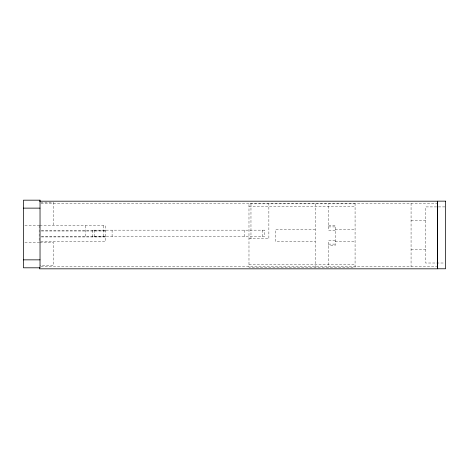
<?xml version="1.0" encoding="UTF-8"?>
<svg xmlns="http://www.w3.org/2000/svg" width="469" height="469" viewBox="0 0 469 469"><rect width="100%" height="100%" fill="white"/><g stroke="black" fill="none" stroke-linecap="round" stroke-linejoin="round"><path stroke-width="0.35" stroke-dasharray="2.35 1.76" d="M40.727 202.327L53.29 202.327L53.29 225.7M41.014 203.347L437.401 203.347M248.98 206.495L355.074 206.495M444.841 206.911L425.659 206.911L425.659 263.009L444.131 263.009M411.067 220.371L425.659 220.371M24.892 225.571L40.029 225.571M328.552 225.56L335.183 225.56L335.183 245.451L328.552 245.451M39.883 225.689L105.461 225.689L105.461 241.605L39.883 241.605M328.552 226.914L335.183 226.914M315.291 229.54L275.502 229.54L275.502 241.476L315.291 241.476M335.183 229.54L355.074 229.54M41.342 230.349L105.461 230.349M335.183 230.531L328.552 230.531L328.552 203.845M41.342 231.006L105.461 231.006M41.342 236.288L105.461 236.288M41.342 236.945L105.461 236.962M248.98 238.821L268.872 238.821L268.872 203.845M335.183 240.48L328.552 240.48L328.552 267.172M335.183 241.476L355.074 241.476M40.029 242.28L53.29 242.28L53.29 265.653L40.029 265.653M24.892 242.414L40.029 242.414M328.552 244.103L335.183 244.103M411.067 249.549L425.659 249.549M248.98 264.516L355.074 264.516M41.014 266.673L436.874 266.621M411.067 203.3L411.067 266.621M315.291 203.845L315.291 267.172M262.617 230.156L262.617 236.786M250.968 203.845L250.968 238.821M244.712 230.156L244.712 236.786M112.097 230.156L112.097 236.786M103.473 225.689L103.473 236.962M94.193 230.156L94.193 236.786M85.569 225.689L85.569 236.962M39.156 225.689L39.156 241.605M355.074 203.845L248.98 203.845L248.98 267.172L355.074 267.172L355.074 203.845M264.604 230.156L92.2 230.156L92.2 236.786L264.604 236.786L264.604 230.156"/><path stroke-width="0.7" d="M39.548 201.189L437.401 201.189L437.401 268.825L39.548 268.825L39.548 267.371M23.45 208.13L40.029 208.13M23.45 259.849L40.029 259.849M40.029 200.175L23.45 200.175L23.45 267.811L40.029 267.811L40.029 200.175M445.55 201.142L437.595 201.142L437.595 268.778L445.55 268.778L445.55 201.142"/></g></svg>
